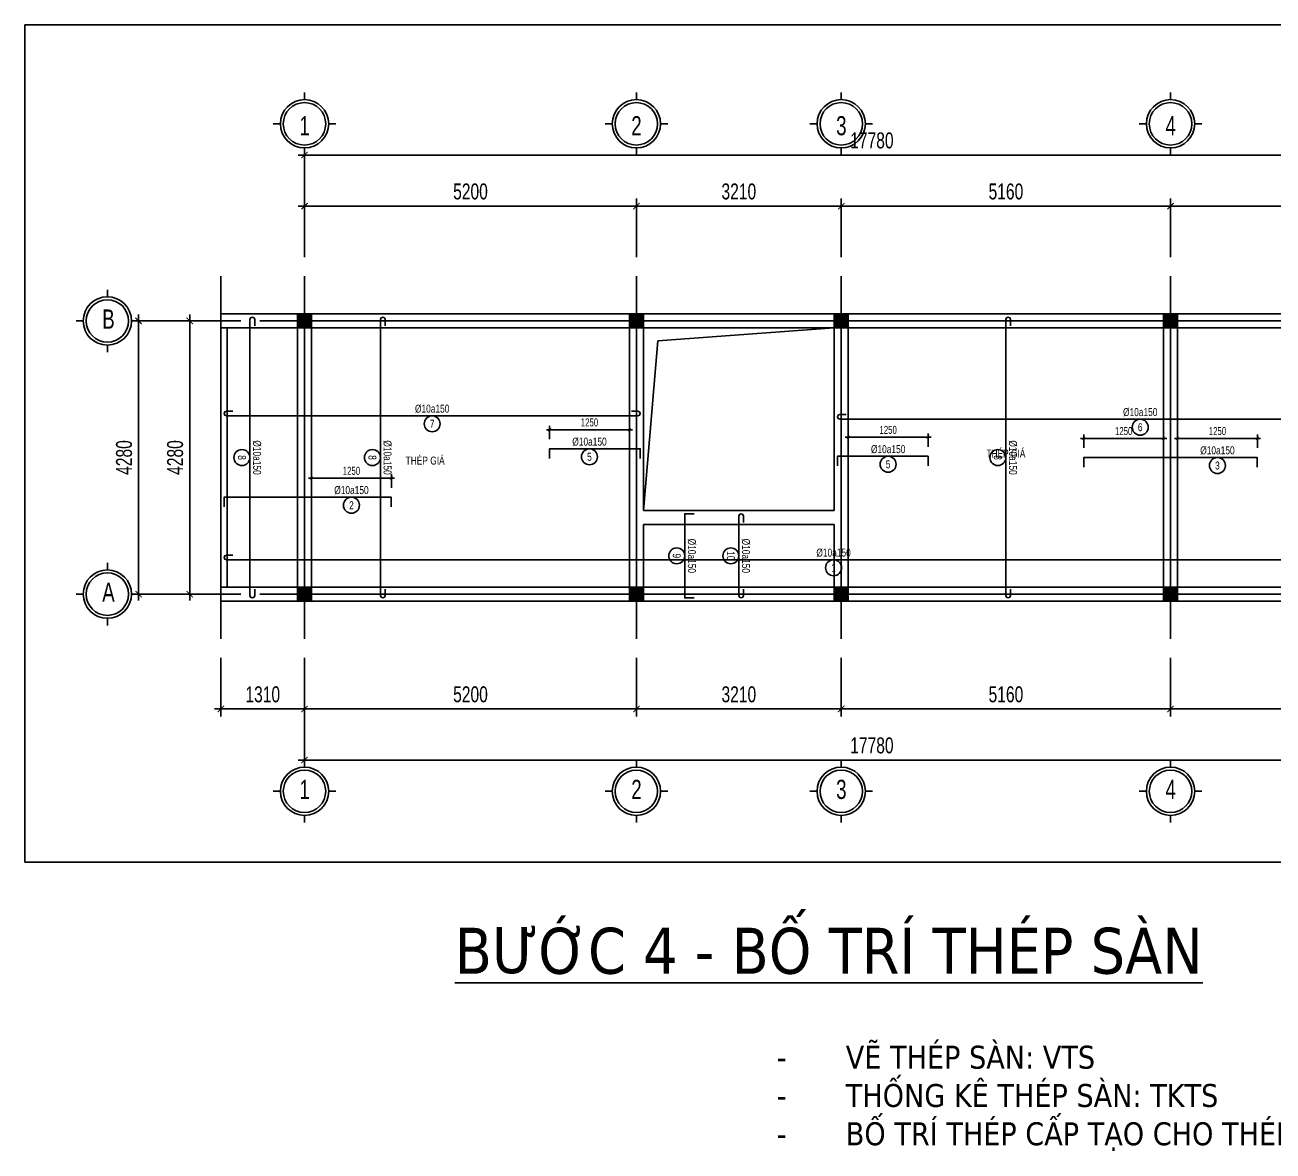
# Model space of a CAD drawing. Header units: inches. Extents: x 442278 to 842836, y -356313 to 59457.
# Drawn here: x 657065 to 676622, y -89493 to -71847 of the extents above; entities that cross this region are included whole.
import ezdxf
from ezdxf.enums import TextEntityAlignment as Align

# ---------------------------------------------------------------- set-up
doc = ezdxf.new("R2010")
doc.units = ezdxf.units.IN
doc.header["$LTSCALE"] = 250
doc.header["$MEASUREMENT"] = 0
doc.linetypes.add('CENTER', pattern=[50.8, 31.75, -6.35, 6.35, -6.35])
for name, color, linetype in [('LA.BT', 7, 'Continuous'), ('LA.DIM', 251, 'Continuous'), ('LA.KHAC', 252, 'Continuous'), ('LA.TC', 3, 'Continuous'), ('LA.TEXT', 60, 'Continuous'), ('LA.TEXT.MC', 120, 'Continuous'), ('LA.TRUC', 251, 'CENTER'), ('XDIT-BT', 7, 'Continuous'), ('XDIT-MANH', 252, 'Continuous')]:
    doc.layers.add(name, color=color, linetype=linetype)
doc.styles.add('AVANTH', font='')
doc.styles.add('S.STEXT', font='arial.ttf', dxfattribs={"width": 0.7})
doc.styles.get('AVANTH').set_extended_font_data('.VnAvantH')
doc.dimstyles.new('S.DIM100', dxfattribs={"dimtxt": 250, "dimasz": 100, "dimexe": 120, "dimexo": 0, "dimgap": 100, "dimtad": 1, "dimdec": 0, "dimzin": 13, "dimdsep": 46, "dimtxsty": 'S.STEXT', "dimblk": 'ARCHTICK', "dimblk1": 'ARCHTICK', "dimcen": 0, "dimdle": 100, "dimclrd": 251, "dimclre": 251, "dimclrt": 60, "dimadec": 0, "dimazin": 0, "dimtfac": 1, "dimtdec": 0, "dimtix": 1, "dimtmove": 2, "dimatfit": 3, "dimfxl": 1, "dimtolj": 1, "dimtzin": 13, "dimarcsym": 0})
doc.dimstyles.new('S.DIM50', dxfattribs={"dimscale": 50, "dimtxt": 2.5, "dimasz": 1, "dimexe": 1.2, "dimexo": 0, "dimgap": 1, "dimtad": 1, "dimdec": 0, "dimzin": 13, "dimdsep": 46, "dimtxsty": 'S.STEXT', "dimblk": 'ARCHTICK', "dimblk1": 'ARCHTICK', "dimcen": 0, "dimdle": 1, "dimclrd": 251, "dimclre": 251, "dimclrt": 60, "dimadec": 0, "dimazin": 0, "dimtfac": 1, "dimtdec": 0, "dimtix": 1, "dimtmove": 2, "dimatfit": 3, "dimfxl": 1, "dimtolj": 1, "dimtzin": 13, "dimarcsym": 0})

# ---------------------------------------------------------------- blocks, each defined once
blk = doc.blocks.new('_ArchTick')
at = {"color": 0, "linetype": 'ByBlock', "const_width": 0.15}
blk.add_lwpolyline([(-0.5, -0.5), (0.5, 0.5)], dxfattribs=at)
blk = doc.blocks.new('*D621')
at = {"layer": 'DEFPOINTS', "color": 0, "transparency": 16777216}
for p in [(659646, -76486), (660446, -76486), (660446, -80766)]:
    blk.add_point(p, dxfattribs=at)
at = {"layer": 'LA.DIM', "color": 251, "lineweight": -2, "transparency": 16777216}
for p, q in [((659646, -80866), (659646, -76386)), ((660446, -76486), (659526, -76486)), ((660446, -80766), (659526, -80766))]:
    blk.add_line(p, q, dxfattribs=at)
at = {"layer": 'LA.DIM', "color": 251, "lineweight": -2, "transparency": 16777216, "xscale": 100, "yscale": 100, "zscale": 100}
for p, rotation in [((659646, -76486), 90), ((659646, -80766), 270)]:
    blk.add_blockref('_ArchTick', p, dxfattribs=dict(at, rotation=rotation))
at = {"layer": 'LA.DIM', "color": 60, "transparency": 16777216, "insert": (659418, -78626), "char_height": 250, "attachment_point": 5, "rotation": 90, "style": 'S.STEXT'}
blk.add_mtext('\\A1;4280', dxfattribs=at)
blk = doc.blocks.new('*D622')
at = {"layer": 'DEFPOINTS', "color": 0, "transparency": 16777216}
for p in [(658846, -76486), (660446, -76486), (660446, -80766)]:
    blk.add_point(p, dxfattribs=at)
at = {"layer": 'LA.DIM', "color": 251, "lineweight": -2, "transparency": 16777216}
for p, q in [((658846, -80866), (658846, -76386)), ((660446, -76486), (658726, -76486)), ((660446, -80766), (658726, -80766))]:
    blk.add_line(p, q, dxfattribs=at)
at = {"layer": 'LA.DIM', "color": 251, "lineweight": -2, "transparency": 16777216, "xscale": 100, "yscale": 100, "zscale": 100}
for p, rotation in [((658846, -76486), 90), ((658846, -80766), 270)]:
    blk.add_blockref('_ArchTick', p, dxfattribs=dict(at, rotation=rotation))
at = {"layer": 'LA.DIM', "color": 60, "transparency": 16777216, "insert": (658618, -78626), "char_height": 250, "attachment_point": 5, "rotation": 90, "style": 'S.STEXT'}
blk.add_mtext('\\A1;4280', dxfattribs=at)
blk = doc.blocks.new('*D605')
at = {"layer": 'DEFPOINTS', "color": 0, "transparency": 16777216}
for p in [(661446, -81766), (666646, -81766), (666646, -82566)]:
    blk.add_point(p, dxfattribs=at)
at = {"layer": 'LA.DIM', "color": 251, "lineweight": -2, "transparency": 16777216}
for p, q in [((661446, -81766), (661446, -82686)), ((666646, -81766), (666646, -82686)), ((661346, -82566), (666746, -82566))]:
    blk.add_line(p, q, dxfattribs=at)
at = {"layer": 'LA.DIM', "color": 251, "lineweight": -2, "transparency": 16777216, "xscale": 100, "yscale": 100, "zscale": 100, "rotation": 180}
blk.add_blockref('_ArchTick', (661446, -82566), dxfattribs=at)
at = {"layer": 'LA.DIM', "color": 251, "lineweight": -2, "transparency": 16777216, "xscale": 100, "yscale": 100, "zscale": 100}
blk.add_blockref('_ArchTick', (666646, -82566), dxfattribs=at)
at = {"layer": 'LA.DIM', "color": 60, "transparency": 16777216, "insert": (664046, -82338), "char_height": 250, "attachment_point": 5, "style": 'S.STEXT'}
blk.add_mtext('\\A1;5200', dxfattribs=at)
blk = doc.blocks.new('*D606')
at = {"layer": 'DEFPOINTS', "color": 0, "transparency": 16777216}
for p in [(661446, -81766), (679226, -81766), (679226, -83366)]:
    blk.add_point(p, dxfattribs=at)
at = {"layer": 'LA.DIM', "color": 251, "lineweight": -2, "transparency": 16777216}
for p, q in [((661446, -81766), (661446, -83486)), ((679226, -81766), (679226, -83486)), ((661346, -83366), (679326, -83366))]:
    blk.add_line(p, q, dxfattribs=at)
at = {"layer": 'LA.DIM', "color": 251, "lineweight": -2, "transparency": 16777216, "xscale": 100, "yscale": 100, "zscale": 100, "rotation": 180}
blk.add_blockref('_ArchTick', (661446, -83366), dxfattribs=at)
at = {"layer": 'LA.DIM', "color": 251, "lineweight": -2, "transparency": 16777216, "xscale": 100, "yscale": 100, "zscale": 100}
blk.add_blockref('_ArchTick', (679226, -83366), dxfattribs=at)
at = {"layer": 'LA.DIM', "color": 60, "transparency": 16777216, "insert": (670336, -83138), "char_height": 250, "attachment_point": 5, "style": 'S.STEXT'}
blk.add_mtext('\\A1;17780', dxfattribs=at)
blk = doc.blocks.new('*D607')
at = {"layer": 'DEFPOINTS', "color": 0, "transparency": 16777216}
for p in [(666646, -74686), (661446, -75486), (666646, -75486)]:
    blk.add_point(p, dxfattribs=at)
at = {"layer": 'LA.DIM', "color": 251, "lineweight": -2, "transparency": 16777216}
for p, q in [((661346, -74686), (666746, -74686)), ((661446, -75486), (661446, -74566)), ((666646, -75486), (666646, -74566))]:
    blk.add_line(p, q, dxfattribs=at)
at = {"layer": 'LA.DIM', "color": 251, "lineweight": -2, "transparency": 16777216, "xscale": 100, "yscale": 100, "zscale": 100, "rotation": 180}
blk.add_blockref('_ArchTick', (661446, -74686), dxfattribs=at)
at = {"layer": 'LA.DIM', "color": 251, "lineweight": -2, "transparency": 16777216, "xscale": 100, "yscale": 100, "zscale": 100}
blk.add_blockref('_ArchTick', (666646, -74686), dxfattribs=at)
at = {"layer": 'LA.DIM', "color": 60, "transparency": 16777216, "insert": (664046, -74458), "char_height": 250, "attachment_point": 5, "style": 'S.STEXT'}
blk.add_mtext('\\A1;5200', dxfattribs=at)
blk = doc.blocks.new('*D608')
at = {"layer": 'DEFPOINTS', "color": 0, "transparency": 16777216}
for p in [(679226, -73886), (661446, -75486), (679226, -75486)]:
    blk.add_point(p, dxfattribs=at)
at = {"layer": 'LA.DIM', "color": 251, "lineweight": -2, "transparency": 16777216}
for p, q in [((661346, -73886), (679326, -73886)), ((661446, -75486), (661446, -73766)), ((679226, -75486), (679226, -73766))]:
    blk.add_line(p, q, dxfattribs=at)
at = {"layer": 'LA.DIM', "color": 251, "lineweight": -2, "transparency": 16777216, "xscale": 100, "yscale": 100, "zscale": 100, "rotation": 180}
blk.add_blockref('_ArchTick', (661446, -73886), dxfattribs=at)
at = {"layer": 'LA.DIM', "color": 251, "lineweight": -2, "transparency": 16777216, "xscale": 100, "yscale": 100, "zscale": 100}
blk.add_blockref('_ArchTick', (679226, -73886), dxfattribs=at)
at = {"layer": 'LA.DIM', "color": 60, "transparency": 16777216, "insert": (670336, -73658), "char_height": 250, "attachment_point": 5, "style": 'S.STEXT'}
blk.add_mtext('\\A1;17780', dxfattribs=at)
blk = doc.blocks.new('*D609')
at = {"layer": 'DEFPOINTS', "color": 0, "transparency": 16777216}
for p in [(666646, -81766), (669856, -81766), (669856, -82566)]:
    blk.add_point(p, dxfattribs=at)
at = {"layer": 'LA.DIM', "color": 251, "lineweight": -2, "transparency": 16777216}
for p, q in [((666646, -81766), (666646, -82686)), ((669856, -81766), (669856, -82686)), ((666546, -82566), (669956, -82566))]:
    blk.add_line(p, q, dxfattribs=at)
at = {"layer": 'LA.DIM', "color": 251, "lineweight": -2, "transparency": 16777216, "xscale": 100, "yscale": 100, "zscale": 100, "rotation": 180}
blk.add_blockref('_ArchTick', (666646, -82566), dxfattribs=at)
at = {"layer": 'LA.DIM', "color": 251, "lineweight": -2, "transparency": 16777216, "xscale": 100, "yscale": 100, "zscale": 100}
blk.add_blockref('_ArchTick', (669856, -82566), dxfattribs=at)
at = {"layer": 'LA.DIM', "color": 60, "transparency": 16777216, "insert": (668251, -82338), "char_height": 250, "attachment_point": 5, "style": 'S.STEXT'}
blk.add_mtext('\\A1;3210', dxfattribs=at)
blk = doc.blocks.new('*D610')
at = {"layer": 'DEFPOINTS', "color": 0, "transparency": 16777216}
for p in [(661446, -81766), (679226, -81766), (679226, -83366)]:
    blk.add_point(p, dxfattribs=at)
at = {"layer": 'LA.DIM', "color": 251, "lineweight": -2, "transparency": 16777216}
for p, q in [((661446, -81766), (661446, -83486)), ((679226, -81766), (679226, -83486)), ((661346, -83366), (679326, -83366))]:
    blk.add_line(p, q, dxfattribs=at)
at = {"layer": 'LA.DIM', "color": 251, "lineweight": -2, "transparency": 16777216, "xscale": 100, "yscale": 100, "zscale": 100, "rotation": 180}
blk.add_blockref('_ArchTick', (661446, -83366), dxfattribs=at)
at = {"layer": 'LA.DIM', "color": 251, "lineweight": -2, "transparency": 16777216, "xscale": 100, "yscale": 100, "zscale": 100}
blk.add_blockref('_ArchTick', (679226, -83366), dxfattribs=at)
at = {"layer": 'LA.DIM', "color": 60, "transparency": 16777216, "insert": (670336, -83138), "char_height": 250, "attachment_point": 5, "style": 'S.STEXT'}
blk.add_mtext('\\A1;17780', dxfattribs=at)
blk = doc.blocks.new('*D611')
at = {"layer": 'DEFPOINTS', "color": 0, "transparency": 16777216}
for p in [(669856, -74686), (666646, -75486), (669856, -75486)]:
    blk.add_point(p, dxfattribs=at)
at = {"layer": 'LA.DIM', "color": 251, "lineweight": -2, "transparency": 16777216}
for p, q in [((666546, -74686), (669956, -74686)), ((666646, -75486), (666646, -74566)), ((669856, -75486), (669856, -74566))]:
    blk.add_line(p, q, dxfattribs=at)
at = {"layer": 'LA.DIM', "color": 251, "lineweight": -2, "transparency": 16777216, "xscale": 100, "yscale": 100, "zscale": 100, "rotation": 180}
blk.add_blockref('_ArchTick', (666646, -74686), dxfattribs=at)
at = {"layer": 'LA.DIM', "color": 251, "lineweight": -2, "transparency": 16777216, "xscale": 100, "yscale": 100, "zscale": 100}
blk.add_blockref('_ArchTick', (669856, -74686), dxfattribs=at)
at = {"layer": 'LA.DIM', "color": 60, "transparency": 16777216, "insert": (668251, -74458), "char_height": 250, "attachment_point": 5, "style": 'S.STEXT'}
blk.add_mtext('\\A1;3210', dxfattribs=at)
blk = doc.blocks.new('*D612')
at = {"layer": 'DEFPOINTS', "color": 0, "transparency": 16777216}
for p in [(679226, -73886), (661446, -75486), (679226, -75486)]:
    blk.add_point(p, dxfattribs=at)
at = {"layer": 'LA.DIM', "color": 251, "lineweight": -2, "transparency": 16777216}
for p, q in [((661346, -73886), (679326, -73886)), ((661446, -75486), (661446, -73766)), ((679226, -75486), (679226, -73766))]:
    blk.add_line(p, q, dxfattribs=at)
at = {"layer": 'LA.DIM', "color": 251, "lineweight": -2, "transparency": 16777216, "xscale": 100, "yscale": 100, "zscale": 100, "rotation": 180}
blk.add_blockref('_ArchTick', (661446, -73886), dxfattribs=at)
at = {"layer": 'LA.DIM', "color": 251, "lineweight": -2, "transparency": 16777216, "xscale": 100, "yscale": 100, "zscale": 100}
blk.add_blockref('_ArchTick', (679226, -73886), dxfattribs=at)
at = {"layer": 'LA.DIM', "color": 60, "transparency": 16777216, "insert": (670336, -73658), "char_height": 250, "attachment_point": 5, "style": 'S.STEXT'}
blk.add_mtext('\\A1;17780', dxfattribs=at)
blk = doc.blocks.new('*D613')
at = {"layer": 'DEFPOINTS', "color": 0, "transparency": 16777216}
for p in [(669856, -81766), (675016, -81766), (675016, -82566)]:
    blk.add_point(p, dxfattribs=at)
at = {"layer": 'LA.DIM', "color": 251, "lineweight": -2, "transparency": 16777216}
for p, q in [((669856, -81766), (669856, -82686)), ((675016, -81766), (675016, -82686)), ((669756, -82566), (675116, -82566))]:
    blk.add_line(p, q, dxfattribs=at)
at = {"layer": 'LA.DIM', "color": 251, "lineweight": -2, "transparency": 16777216, "xscale": 100, "yscale": 100, "zscale": 100, "rotation": 180}
blk.add_blockref('_ArchTick', (669856, -82566), dxfattribs=at)
at = {"layer": 'LA.DIM', "color": 251, "lineweight": -2, "transparency": 16777216, "xscale": 100, "yscale": 100, "zscale": 100}
blk.add_blockref('_ArchTick', (675016, -82566), dxfattribs=at)
at = {"layer": 'LA.DIM', "color": 60, "transparency": 16777216, "insert": (672436, -82338), "char_height": 250, "attachment_point": 5, "style": 'S.STEXT'}
blk.add_mtext('\\A1;5160', dxfattribs=at)
blk = doc.blocks.new('*D614')
at = {"layer": 'DEFPOINTS', "color": 0, "transparency": 16777216}
for p in [(661446, -81766), (679226, -81766), (679226, -83366)]:
    blk.add_point(p, dxfattribs=at)
at = {"layer": 'LA.DIM', "color": 251, "lineweight": -2, "transparency": 16777216}
for p, q in [((661446, -81766), (661446, -83486)), ((679226, -81766), (679226, -83486)), ((661346, -83366), (679326, -83366))]:
    blk.add_line(p, q, dxfattribs=at)
at = {"layer": 'LA.DIM', "color": 251, "lineweight": -2, "transparency": 16777216, "xscale": 100, "yscale": 100, "zscale": 100, "rotation": 180}
blk.add_blockref('_ArchTick', (661446, -83366), dxfattribs=at)
at = {"layer": 'LA.DIM', "color": 251, "lineweight": -2, "transparency": 16777216, "xscale": 100, "yscale": 100, "zscale": 100}
blk.add_blockref('_ArchTick', (679226, -83366), dxfattribs=at)
at = {"layer": 'LA.DIM', "color": 60, "transparency": 16777216, "insert": (670336, -83138), "char_height": 250, "attachment_point": 5, "style": 'S.STEXT'}
blk.add_mtext('\\A1;17780', dxfattribs=at)
blk = doc.blocks.new('*D615')
at = {"layer": 'DEFPOINTS', "color": 0, "transparency": 16777216}
for p in [(675016, -74686), (669856, -75486), (675016, -75486)]:
    blk.add_point(p, dxfattribs=at)
at = {"layer": 'LA.DIM', "color": 251, "lineweight": -2, "transparency": 16777216}
for p, q in [((669756, -74686), (675116, -74686)), ((669856, -75486), (669856, -74566)), ((675016, -75486), (675016, -74566))]:
    blk.add_line(p, q, dxfattribs=at)
at = {"layer": 'LA.DIM', "color": 251, "lineweight": -2, "transparency": 16777216, "xscale": 100, "yscale": 100, "zscale": 100, "rotation": 180}
blk.add_blockref('_ArchTick', (669856, -74686), dxfattribs=at)
at = {"layer": 'LA.DIM', "color": 251, "lineweight": -2, "transparency": 16777216, "xscale": 100, "yscale": 100, "zscale": 100}
blk.add_blockref('_ArchTick', (675016, -74686), dxfattribs=at)
at = {"layer": 'LA.DIM', "color": 60, "transparency": 16777216, "insert": (672436, -74458), "char_height": 250, "attachment_point": 5, "style": 'S.STEXT'}
blk.add_mtext('\\A1;5160', dxfattribs=at)
blk = doc.blocks.new('*D616')
at = {"layer": 'DEFPOINTS', "color": 0, "transparency": 16777216}
for p in [(679226, -73886), (661446, -75486), (679226, -75486)]:
    blk.add_point(p, dxfattribs=at)
at = {"layer": 'LA.DIM', "color": 251, "lineweight": -2, "transparency": 16777216}
for p, q in [((661346, -73886), (679326, -73886)), ((661446, -75486), (661446, -73766)), ((679226, -75486), (679226, -73766))]:
    blk.add_line(p, q, dxfattribs=at)
at = {"layer": 'LA.DIM', "color": 251, "lineweight": -2, "transparency": 16777216, "xscale": 100, "yscale": 100, "zscale": 100, "rotation": 180}
blk.add_blockref('_ArchTick', (661446, -73886), dxfattribs=at)
at = {"layer": 'LA.DIM', "color": 251, "lineweight": -2, "transparency": 16777216, "xscale": 100, "yscale": 100, "zscale": 100}
blk.add_blockref('_ArchTick', (679226, -73886), dxfattribs=at)
at = {"layer": 'LA.DIM', "color": 60, "transparency": 16777216, "insert": (670336, -73658), "char_height": 250, "attachment_point": 5, "style": 'S.STEXT'}
blk.add_mtext('\\A1;17780', dxfattribs=at)
blk = doc.blocks.new('*D617')
at = {"layer": 'DEFPOINTS', "color": 0, "transparency": 16777216}
for p in [(675016, -81766), (679226, -81766), (679226, -82566)]:
    blk.add_point(p, dxfattribs=at)
at = {"layer": 'LA.DIM', "color": 251, "lineweight": -2, "transparency": 16777216}
for p, q in [((675016, -81766), (675016, -82686)), ((679226, -81766), (679226, -82686)), ((674916, -82566), (679326, -82566))]:
    blk.add_line(p, q, dxfattribs=at)
at = {"layer": 'LA.DIM', "color": 251, "lineweight": -2, "transparency": 16777216, "xscale": 100, "yscale": 100, "zscale": 100, "rotation": 180}
blk.add_blockref('_ArchTick', (675016, -82566), dxfattribs=at)
at = {"layer": 'LA.DIM', "color": 251, "lineweight": -2, "transparency": 16777216, "xscale": 100, "yscale": 100, "zscale": 100}
blk.add_blockref('_ArchTick', (679226, -82566), dxfattribs=at)
at = {"layer": 'LA.DIM', "color": 60, "transparency": 16777216, "insert": (677121, -82338), "char_height": 250, "attachment_point": 5, "style": 'S.STEXT'}
blk.add_mtext('\\A1;4210', dxfattribs=at)
blk = doc.blocks.new('*D618')
at = {"layer": 'DEFPOINTS', "color": 0, "transparency": 16777216}
for p in [(661446, -81766), (679226, -81766), (679226, -83366)]:
    blk.add_point(p, dxfattribs=at)
at = {"layer": 'LA.DIM', "color": 251, "lineweight": -2, "transparency": 16777216}
for p, q in [((661446, -81766), (661446, -83486)), ((679226, -81766), (679226, -83486)), ((661346, -83366), (679326, -83366))]:
    blk.add_line(p, q, dxfattribs=at)
at = {"layer": 'LA.DIM', "color": 251, "lineweight": -2, "transparency": 16777216, "xscale": 100, "yscale": 100, "zscale": 100, "rotation": 180}
blk.add_blockref('_ArchTick', (661446, -83366), dxfattribs=at)
at = {"layer": 'LA.DIM', "color": 251, "lineweight": -2, "transparency": 16777216, "xscale": 100, "yscale": 100, "zscale": 100}
blk.add_blockref('_ArchTick', (679226, -83366), dxfattribs=at)
at = {"layer": 'LA.DIM', "color": 60, "transparency": 16777216, "insert": (670336, -83138), "char_height": 250, "attachment_point": 5, "style": 'S.STEXT'}
blk.add_mtext('\\A1;17780', dxfattribs=at)
blk = doc.blocks.new('*D619')
at = {"layer": 'DEFPOINTS', "color": 0, "transparency": 16777216}
for p in [(679226, -74686), (675016, -75486), (679226, -75486)]:
    blk.add_point(p, dxfattribs=at)
at = {"layer": 'LA.DIM', "color": 251, "lineweight": -2, "transparency": 16777216}
for p, q in [((674916, -74686), (679326, -74686)), ((675016, -75486), (675016, -74566)), ((679226, -75486), (679226, -74566))]:
    blk.add_line(p, q, dxfattribs=at)
at = {"layer": 'LA.DIM', "color": 251, "lineweight": -2, "transparency": 16777216, "xscale": 100, "yscale": 100, "zscale": 100, "rotation": 180}
blk.add_blockref('_ArchTick', (675016, -74686), dxfattribs=at)
at = {"layer": 'LA.DIM', "color": 251, "lineweight": -2, "transparency": 16777216, "xscale": 100, "yscale": 100, "zscale": 100}
blk.add_blockref('_ArchTick', (679226, -74686), dxfattribs=at)
at = {"layer": 'LA.DIM', "color": 60, "transparency": 16777216, "insert": (677121, -74458), "char_height": 250, "attachment_point": 5, "style": 'S.STEXT'}
blk.add_mtext('\\A1;4210', dxfattribs=at)
blk = doc.blocks.new('*D620')
at = {"layer": 'DEFPOINTS', "color": 0, "transparency": 16777216}
for p in [(679226, -73886), (661446, -75486), (679226, -75486)]:
    blk.add_point(p, dxfattribs=at)
at = {"layer": 'LA.DIM', "color": 251, "lineweight": -2, "transparency": 16777216}
for p, q in [((661346, -73886), (679326, -73886)), ((661446, -75486), (661446, -73766)), ((679226, -75486), (679226, -73766))]:
    blk.add_line(p, q, dxfattribs=at)
at = {"layer": 'LA.DIM', "color": 251, "lineweight": -2, "transparency": 16777216, "xscale": 100, "yscale": 100, "zscale": 100, "rotation": 180}
blk.add_blockref('_ArchTick', (661446, -73886), dxfattribs=at)
at = {"layer": 'LA.DIM', "color": 251, "lineweight": -2, "transparency": 16777216, "xscale": 100, "yscale": 100, "zscale": 100}
blk.add_blockref('_ArchTick', (679226, -73886), dxfattribs=at)
at = {"layer": 'LA.DIM', "color": 60, "transparency": 16777216, "insert": (670336, -73658), "char_height": 250, "attachment_point": 5, "style": 'S.STEXT'}
blk.add_mtext('\\A1;17780', dxfattribs=at)
blk = doc.blocks.new('*D625')
at = {"layer": 'DEFPOINTS', "color": 0, "transparency": 16777216}
for p in [(660136, -81766), (661446, -81766), (660136, -82566)]:
    blk.add_point(p, dxfattribs=at)
at = {"layer": 'LA.DIM', "color": 251, "lineweight": -2, "transparency": 16777216}
for p, q in [((660136, -81766), (660136, -82686)), ((661446, -81766), (661446, -82686)), ((661546, -82566), (660036, -82566))]:
    blk.add_line(p, q, dxfattribs=at)
at = {"layer": 'LA.DIM', "color": 251, "lineweight": -2, "transparency": 16777216, "xscale": 100, "yscale": 100, "zscale": 100, "rotation": 180}
blk.add_blockref('_ArchTick', (660136, -82566), dxfattribs=at)
at = {"layer": 'LA.DIM', "color": 251, "lineweight": -2, "transparency": 16777216, "xscale": 100, "yscale": 100, "zscale": 100}
blk.add_blockref('_ArchTick', (661446, -82566), dxfattribs=at)
at = {"layer": 'LA.DIM', "color": 60, "transparency": 16777216, "insert": (660791, -82338), "char_height": 250, "attachment_point": 5, "style": 'S.STEXT'}
blk.add_mtext('\\A1;1310', dxfattribs=at)
blk = doc.blocks.new('*D626')
at = {"layer": 'DEFPOINTS', "color": 0, "transparency": 16777216}
for p in [(662806, -78949), (661556, -79099), (662806, -79099)]:
    blk.add_point(p, dxfattribs=at)
at = {"layer": 'LA.DIM', "color": 251, "lineweight": -2, "transparency": 16777216}
for p, q in [((661506, -78949), (662856, -78949)), ((661556, -79099), (661556, -78889)), ((662806, -79099), (662806, -78889))]:
    blk.add_line(p, q, dxfattribs=at)
at = {"layer": 'LA.DIM', "color": 251, "lineweight": -2, "transparency": 16777216, "xscale": 50, "yscale": 50, "zscale": 50, "rotation": 180}
blk.add_blockref('_ArchTick', (661556, -78949), dxfattribs=at)
at = {"layer": 'LA.DIM', "color": 251, "lineweight": -2, "transparency": 16777216, "xscale": 50, "yscale": 50, "zscale": 50}
blk.add_blockref('_ArchTick', (662806, -78949), dxfattribs=at)
at = {"layer": 'LA.DIM', "color": 60, "transparency": 16777216, "insert": (662181, -78835), "char_height": 125, "attachment_point": 5, "style": 'S.STEXT'}
blk.add_mtext('\\A1;1250', dxfattribs=at)
blk = doc.blocks.new('*D627')
at = {"layer": 'DEFPOINTS', "color": 0, "transparency": 16777216}
for p in [(665286, -78190), (665286, -78340), (666536, -78340)]:
    blk.add_point(p, dxfattribs=at)
at = {"layer": 'LA.DIM', "color": 251, "lineweight": -2, "transparency": 16777216}
for p, q in [((666586, -78190), (665236, -78190)), ((665286, -78340), (665286, -78130)), ((666536, -78340), (666536, -78130))]:
    blk.add_line(p, q, dxfattribs=at)
at = {"layer": 'LA.DIM', "color": 251, "lineweight": -2, "transparency": 16777216, "xscale": 50, "yscale": 50, "zscale": 50, "rotation": 180}
blk.add_blockref('_ArchTick', (665286, -78190), dxfattribs=at)
at = {"layer": 'LA.DIM', "color": 251, "lineweight": -2, "transparency": 16777216, "xscale": 50, "yscale": 50, "zscale": 50}
blk.add_blockref('_ArchTick', (666536, -78190), dxfattribs=at)
at = {"layer": 'LA.DIM', "color": 60, "transparency": 16777216, "insert": (665911, -78076), "char_height": 125, "attachment_point": 5, "style": 'S.STEXT'}
blk.add_mtext('\\A1;1250', dxfattribs=at)
blk = doc.blocks.new('*D628')
at = {"layer": 'DEFPOINTS', "color": 0, "transparency": 16777216}
for p in [(671216, -78307), (669966, -78457), (671216, -78457)]:
    blk.add_point(p, dxfattribs=at)
at = {"layer": 'LA.DIM', "color": 251, "lineweight": -2, "transparency": 16777216}
for p, q in [((669916, -78307), (671266, -78307)), ((669966, -78457), (669966, -78247)), ((671216, -78457), (671216, -78247))]:
    blk.add_line(p, q, dxfattribs=at)
at = {"layer": 'LA.DIM', "color": 251, "lineweight": -2, "transparency": 16777216, "xscale": 50, "yscale": 50, "zscale": 50, "rotation": 180}
blk.add_blockref('_ArchTick', (669966, -78307), dxfattribs=at)
at = {"layer": 'LA.DIM', "color": 251, "lineweight": -2, "transparency": 16777216, "xscale": 50, "yscale": 50, "zscale": 50}
blk.add_blockref('_ArchTick', (671216, -78307), dxfattribs=at)
at = {"layer": 'LA.DIM', "color": 60, "transparency": 16777216, "insert": (670591, -78193), "char_height": 125, "attachment_point": 5, "style": 'S.STEXT'}
blk.add_mtext('\\A1;1250', dxfattribs=at)
blk = doc.blocks.new('*D629')
at = {"layer": 'DEFPOINTS', "color": 0, "transparency": 16777216}
for p in [(676376, -78326), (675126, -78476), (676376, -78476)]:
    blk.add_point(p, dxfattribs=at)
at = {"layer": 'LA.DIM', "color": 251, "lineweight": -2, "transparency": 16777216}
for p, q in [((675076, -78326), (676426, -78326)), ((675126, -78476), (675126, -78266)), ((676376, -78476), (676376, -78266))]:
    blk.add_line(p, q, dxfattribs=at)
at = {"layer": 'LA.DIM', "color": 251, "lineweight": -2, "transparency": 16777216, "xscale": 50, "yscale": 50, "zscale": 50, "rotation": 180}
blk.add_blockref('_ArchTick', (675126, -78326), dxfattribs=at)
at = {"layer": 'LA.DIM', "color": 251, "lineweight": -2, "transparency": 16777216, "xscale": 50, "yscale": 50, "zscale": 50}
blk.add_blockref('_ArchTick', (676376, -78326), dxfattribs=at)
at = {"layer": 'LA.DIM', "color": 60, "transparency": 16777216, "insert": (675751, -78212), "char_height": 125, "attachment_point": 5, "style": 'S.STEXT'}
blk.add_mtext('\\A1;1250', dxfattribs=at)
blk = doc.blocks.new('*D630')
at = {"layer": 'DEFPOINTS', "color": 0, "transparency": 16777216}
for p in [(673656, -78326), (673656, -78476), (674906, -78476)]:
    blk.add_point(p, dxfattribs=at)
at = {"layer": 'LA.DIM', "color": 251, "lineweight": -2, "transparency": 16777216}
for p, q in [((674956, -78326), (673606, -78326)), ((673656, -78476), (673656, -78266)), ((674906, -78476), (674906, -78266))]:
    blk.add_line(p, q, dxfattribs=at)
at = {"layer": 'LA.DIM', "color": 251, "lineweight": -2, "transparency": 16777216, "xscale": 50, "yscale": 50, "zscale": 50, "rotation": 180}
blk.add_blockref('_ArchTick', (673656, -78326), dxfattribs=at)
at = {"layer": 'LA.DIM', "color": 251, "lineweight": -2, "transparency": 16777216, "xscale": 50, "yscale": 50, "zscale": 50}
blk.add_blockref('_ArchTick', (674906, -78326), dxfattribs=at)
at = {"layer": 'LA.DIM', "color": 60, "transparency": 16777216, "insert": (674281, -78212), "char_height": 125, "attachment_point": 5, "style": 'S.STEXT'}
blk.add_mtext('\\A1;1250', dxfattribs=at)

msp = doc.modelspace()

# ---------------------------------------------------------------- hatches: boundary and pattern name
at = {"layer": 'LA.KHAC'}
for points in [[(661335.95, -76596.04), (661335.95, -76376.04), (661555.95, -76376.04), (661555.95, -76596.04)], [(666535.95, -76596.04), (666535.95, -76376.04), (666755.95, -76376.04), (666755.95, -76596.04)], [(669745.95, -76596.04), (669745.95, -76376.04), (669965.95, -76376.04), (669965.95, -76596.04)], [(674905.95, -76596.04), (674905.95, -76376.04), (675125.95, -76376.04), (675125.95, -76596.04)], [(661335.95, -80876.04), (661335.95, -80656.04), (661555.95, -80656.04), (661555.95, -80876.04)], [(666535.95, -80876.04), (666535.95, -80656.04), (666755.95, -80656.04), (666755.95, -80876.04)], [(669745.95, -80876.04), (669745.95, -80656.04), (669965.95, -80656.04), (669965.95, -80876.04)], [(674905.95, -80876.04), (674905.95, -80656.04), (675125.95, -80656.04), (675125.95, -80876.04)]]:
    msp.add_hatch(color=256, dxfattribs=at).paths.add_polyline_path(points, flags=16)

# ---------------------------------------------------------------- linework, layer by layer
at = {"layer": 'LA.BT'}
for points in [[(661335.95, -76596.04), (661335.95, -76376.04), (661555.95, -76376.04), (661555.95, -76596.04)], [(666535.95, -76596.04), (666535.95, -76376.04), (666755.95, -76376.04), (666755.95, -76596.04)], [(669745.95, -76596.04), (669745.95, -76376.04), (669965.95, -76376.04), (669965.95, -76596.04)], [(674905.95, -76596.04), (674905.95, -76376.04), (675125.95, -76376.04), (675125.95, -76596.04)], [(661335.95, -80876.04), (661335.95, -80656.04), (661555.95, -80656.04), (661555.95, -80876.04)], [(666535.95, -80876.04), (666535.95, -80656.04), (666755.95, -80656.04), (666755.95, -80876.04)], [(669745.95, -80876.04), (669745.95, -80656.04), (669965.95, -80656.04), (669965.95, -80876.04)], [(674905.95, -80876.04), (674905.95, -80656.04), (675125.95, -80656.04), (675125.95, -80876.04)]]:
    msp.add_lwpolyline(points, close=True, dxfattribs=at)
at = {"layer": 'LA.TC'}
for points in [[(660664.6, -76564.11), (660664.6, -76464.11), (660653.85, -76437.32), (660627.39, -76426.04), (660600.88, -76437.03), (660589.89, -76463.54), (660589.89, -80788.54), (660600.88, -80815.06), (660627.39, -80826.04), (660653.85, -80814.77), (660664.6, -80787.98), (660664.6, -80687.98)], [(662708.86, -76564.11), (662708.86, -76464.11), (662698.1, -76437.32), (662671.65, -76426.04), (662645.13, -76437.03), (662634.15, -76463.54), (662634.15, -80788.54), (662645.13, -80815.06), (662671.65, -80826.04), (662698.1, -80814.77), (662708.86, -80787.98), (662708.86, -80687.98)], [(672509.56, -76564.11), (672509.56, -76464.11), (672498.8, -76437.32), (672472.35, -76426.04), (672445.83, -76437.03), (672434.85, -76463.54), (672434.85, -80788.54), (672445.83, -80815.06), (672472.35, -80826.04), (672498.8, -80814.77), (672509.56, -80787.98), (672509.56, -80687.98)], [(660323.68, -77897.48), (660223.68, -77897.48), (660196.89, -77908.24), (660185.61, -77934.7), (660196.59, -77961.21), (660223.11, -77972.2), (666668.11, -77972.2), (666694.63, -77961.21), (666705.61, -77934.7), (666694.34, -77908.24), (666667.55, -77897.48), (666567.55, -77897.48)], [(669933.68, -77951.33), (669833.68, -77951.33), (669806.89, -77962.09), (669795.61, -77988.54), (669806.59, -78015.06), (669833.11, -78026.04), (679248.11, -78026.04), (679274.63, -78015.06), (679285.61, -77988.54), (679274.34, -77962.09), (679247.55, -77951.33), (679147.55, -77951.33)], [(666705.61, -78639.51), (666705.61, -78489.51), (665285.61, -78489.51), (665285.61, -78639.51)], [(669795.61, -78756.96), (669795.61, -78606.96), (671215.61, -78606.96), (671215.61, -78756.96)], [(673655.61, -78776.04), (673655.61, -78626.04), (676375.61, -78626.04), (676375.61, -78776.04)], [(660185.61, -79398.7), (660185.61, -79248.7), (662805.61, -79248.7), (662805.61, -79398.7)], [(667552.82, -79506.04), (667402.82, -79506.04), (667402.82, -80826.04), (667552.82, -80826.04)], [(668325.32, -79644.11), (668325.32, -79544.11), (668314.57, -79517.32), (668288.11, -79506.04), (668261.59, -79517.03), (668250.61, -79543.54), (668250.61, -80788.54), (668261.59, -80815.06), (668288.11, -80826.04), (668314.57, -80814.77), (668325.32, -80787.98), (668325.32, -80687.98)], [(660323.68, -80153.57), (660223.68, -80153.57), (660196.89, -80164.33), (660185.61, -80190.79), (660196.59, -80217.3), (660223.11, -80228.29), (679248.11, -80228.29), (679274.63, -80217.3), (679285.61, -80190.79), (679274.34, -80164.33), (679247.55, -80153.57), (679147.55, -80153.57)]]:
    msp.add_lwpolyline(points, dxfattribs=at)
at = {"layer": 'LA.TEXT.MC', "color": 252}
for centre in [(663445.61, -78097.2), (674540.61, -78151.04), (660464.89, -78626.04), (662509.15, -78626.04), (665910.61, -78614.51), (670590.61, -78731.96), (672309.85, -78626.04), (675750.61, -78751.04), (662180.61, -79373.7), (667277.82, -80166.04), (668125.61, -80166.04), (669735.61, -80353.29)]:
    msp.add_circle(centre, 125, dxfattribs=at)
at = {"layer": 'LA.TRUC', "ltscale": 30}
for p, q in [((660135.61, -81466.04), (660135.61, -75786.04)), ((661445.61, -81466.04), (661445.61, -75786.04)), ((666645.61, -81466.04), (666645.61, -75786.04)), ((669855.61, -81466.04), (669855.61, -75786.04)), ((675015.61, -81466.04), (675015.61, -75786.04)), ((660745.61, -76486.04), (679925.61, -76486.04)), ((660745.61, -80766.04), (679925.61, -80766.04))]:
    msp.add_line(p, q, dxfattribs=at)
at = {"layer": 'XDIT-BT'}
for p, q in [((679335.61, -76376.04), (660135.61, -76376.04)), ((660135.61, -76376.04), (660135.61, -76596.04)), ((661335.61, -76596.04), (660135.61, -76596.04)), ((660135.61, -76596.04), (660135.61, -80656.04)), ((660235.61, -76596.04), (660235.61, -80656.04)), ((661335.61, -76596.04), (661335.61, -80656.04)), ((666535.61, -76596.04), (661555.61, -76596.04)), ((661555.61, -76596.04), (661555.61, -80656.04)), ((666535.61, -80656.04), (666535.61, -76596.04)), ((674905.61, -76596.04), (669965.61, -76596.04)), ((669965.61, -76596.04), (669965.61, -80656.04)), ((674905.61, -80656.04), (674905.61, -76596.04)), ((679115.61, -76596.04), (675125.61, -76596.04)), ((675125.61, -76596.04), (675125.61, -80656.04)), ((666755.61, -79456.04), (669745.61, -79456.04)), ((666755.61, -79676.04), (669745.61, -79676.04)), ((666755.61, -79676.04), (666755.61, -80656.04)), ((669745.61, -80656.04), (669745.61, -79676.04)), ((661335.61, -80656.04), (660135.61, -80656.04)), ((660135.61, -80876.04), (660135.61, -80656.04)), ((661555.61, -80656.04), (666535.61, -80656.04)), ((666755.61, -80656.04), (669745.61, -80656.04)), ((669965.61, -80656.04), (674905.61, -80656.04)), ((675125.61, -80656.04), (679115.61, -80656.04)), ((661335.61, -80876.04), (660135.61, -80876.04)), ((661335.61, -80876.04), (679335.61, -80876.04))]:
    msp.add_line(p, q, dxfattribs=at)
msp.add_lwpolyline([(669745.61, -79456.04), (669745.61, -76596.04), (666755.61, -76596.04), (666755.61, -79456.04)], dxfattribs=at)
at = {"layer": 'XDIT-BT', "linetype": 'Continuous'}
for centre in [(661445.61, -73396.27), (666645.61, -73396.27), (669855.61, -73396.27), (675015.61, -73396.27), (658355.83, -76486.04), (658355.83, -80766.04), (661445.61, -83856.27), (666645.61, -83856.27), (669855.61, -83856.27), (675015.61, -83856.27)]:
    msp.add_circle(centre, 332.64, dxfattribs=at)
at = {"layer": 'XDIT-MANH', "linetype": 'Continuous'}
for p, q in [((661445.61, -72906.04), (661445.61, -73017.99)), ((666645.61, -72906.04), (666645.61, -73017.99)), ((669855.61, -72906.04), (669855.61, -73017.99)), ((675015.61, -72906.04), (675015.61, -73017.99)), ((661067.33, -73396.27), (660955.39, -73396.27)), ((661823.89, -73396.27), (661935.83, -73396.27)), ((666267.33, -73396.27), (666155.39, -73396.27)), ((667023.89, -73396.27), (667135.83, -73396.27)), ((669477.33, -73396.27), (669365.39, -73396.27)), ((670233.89, -73396.27), (670345.83, -73396.27)), ((674637.33, -73396.27), (674525.39, -73396.27)), ((675393.89, -73396.27), (675505.83, -73396.27)), ((661445.61, -73886.49), (661445.61, -73774.54)), ((666645.61, -73886.49), (666645.61, -73774.54)), ((669855.61, -73886.49), (669855.61, -73774.54)), ((675015.61, -73886.49), (675015.61, -73774.54)), ((658355.83, -75995.82), (658355.83, -76107.77)), ((657977.56, -76486.04), (657865.61, -76486.04)), ((658734.11, -76486.04), (658846.06, -76486.04)), ((658355.83, -76976.27), (658355.83, -76864.32)), ((658355.83, -80275.82), (658355.83, -80387.77)), ((657977.56, -80766.04), (657865.61, -80766.04)), ((658734.11, -80766.04), (658846.06, -80766.04)), ((658355.83, -81256.27), (658355.83, -81144.32)), ((661445.61, -83366.04), (661445.61, -83477.99)), ((666645.61, -83366.04), (666645.61, -83477.99)), ((669855.61, -83366.04), (669855.61, -83477.99)), ((675015.61, -83366.04), (675015.61, -83477.99)), ((661067.33, -83856.27), (660955.39, -83856.27)), ((661823.89, -83856.27), (661935.83, -83856.27)), ((666267.33, -83856.27), (666155.39, -83856.27)), ((667023.89, -83856.27), (667135.83, -83856.27)), ((669477.33, -83856.27), (669365.39, -83856.27)), ((670233.89, -83856.27), (670345.83, -83856.27)), ((674637.33, -83856.27), (674525.39, -83856.27)), ((675393.89, -83856.27), (675505.83, -83856.27)), ((661445.61, -84346.49), (661445.61, -84234.54)), ((666645.61, -84346.49), (666645.61, -84234.54)), ((669855.61, -84346.49), (669855.61, -84234.54)), ((675015.61, -84346.49), (675015.61, -84234.54))]:
    msp.add_line(p, q, dxfattribs=at)
at = {"layer": 'XDIT-MANH'}
for p, q in [((666982.21, -76796.27), (669745.61, -76596.04)), ((666755.61, -79456.04), (666982.21, -76796.27))]:
    msp.add_line(p, q, dxfattribs=at)
msp.add_lwpolyline([(657064.81, -71847.45), (683081.16, -71847.45), (683081.16, -84965.66), (657064.81, -84965.66)], close=True, dxfattribs=at)
at = {"layer": 'XDIT-MANH', "linetype": 'Continuous'}
for centre in [(661445.61, -73396.27), (666645.61, -73396.27), (669855.61, -73396.27), (675015.61, -73396.27), (658355.83, -76486.04), (658355.83, -80766.04), (661445.61, -83856.27), (666645.61, -83856.27), (669855.61, -83856.27), (675015.61, -83856.27)]:
    msp.add_circle(centre, 378.28, dxfattribs=at)

# ---------------------------------------------------------------- texts
at = {"layer": 'LA.KHAC', "style": 'S.STEXT', "width": 0.75}
for p in [(663335.61, -78736.04), (672435.61, -78626.04)]:
    msp.add_text('THÉP GIÁ', height=125, dxfattribs=at).set_placement(p, align=Align.CENTER)
at = {"layer": 'LA.TEXT', "style": 'S.STEXT', "width": 0.7}
for s, p in [('1', (661365.61, -73576.04)), ('2', (666565.61, -73576.04)), ('3', (669775.61, -73576.04)), ('4', (674935.61, -73576.04)), ('B', (658275.61, -76606.04)), ('A', (658275.61, -80886.04)), ('1', (661365.61, -83976.04)), ('2', (666565.61, -83976.04)), ('3', (669775.61, -83976.04)), ('4', (674935.61, -83976.04))]:
    msp.add_text(s, height=300, dxfattribs=at).set_placement(p)
at = {"layer": 'LA.TEXT', "style": 'S.STEXT', "width": 0.75}
for p in [(663445.61, -77922.2), (674540.61, -77976.04), (665910.61, -78439.51), (670590.61, -78556.96), (675750.61, -78576.04), (662180.61, -79198.7), (669735.61, -80178.29)]:
    msp.add_text('%%C10a150', height=125, dxfattribs=at).set_placement(p, align=Align.CENTER)
for p in [(660639.89, -78626.04), (662684.15, -78626.04), (672484.85, -78626.04), (667452.82, -80166.04), (668300.61, -80166.04)]:
    msp.add_text('%%C10a150', height=125, rotation=270, dxfattribs=at).set_placement(p, align=Align.CENTER)
at = {"layer": 'LA.TEXT', "attachment_point": 7, "style": 'AVANTH'}
for s, insert, char_height, width in [('{\\fTahoma|b0|i0|c0|p34;\\LBƯỚC 4 - BỐ TRÍ THÉP SÀN}', (663800.49, -86728.37), 720, 28328.2717), ('\\pi-1080,l1440,t1440;{\\fTahoma|b0|i0|c0|p34;-^IVẼ THÉP SÀN: VTS\\P-^ITHỐNG KÊ THÉP SÀN: TKTS\\P-^IBỐ TRÍ THÉP CẤP TẠO CHO THÉP MŨ}', (668486.32, -89493.21), 360, 14164.1358)]:
    msp.add_mtext(s, dxfattribs=dict(at, insert=insert, char_height=char_height, width=width))
at = {"layer": 'LA.TEXT.MC', "style": 'S.STEXT', "width": 0.75}
for s, p in [('7', (663445.61, -78097.2)), ('6', (674540.61, -78151.04)), ('5', (665910.61, -78614.51)), ('5', (670590.61, -78731.96)), ('3', (675750.61, -78751.04)), ('2', (662180.61, -79373.7)), ('1', (669735.61, -80353.29))]:
    msp.add_text(s, height=125, dxfattribs=at).set_placement(p, align=Align.MIDDLE_CENTER)
for s, p in [('8', (660464.89, -78626.04)), ('8', (662509.15, -78626.04)), ('8', (672309.85, -78626.04)), ('9', (667277.82, -80166.04)), ('10', (668125.61, -80166.04))]:
    msp.add_text(s, height=125, rotation=270, dxfattribs=at).set_placement(p, align=Align.MIDDLE_CENTER)

# ---------------------------------------------------------------- dimensions: what is measured, and where the dimension line sits
at = {"layer": 'LA.DIM'}
for base, p1, p2, picture, middle in [((679225.61, -73886.04), (661445.61, -75486.04), (679225.61, -75486.04), '*D608', (670335.61, -73658.4)), ((679225.61, -73886.04), (661445.61, -75486.04), (679225.61, -75486.04), '*D612', (670335.61, -73658.4)), ((679225.61, -73886.04), (661445.61, -75486.04), (679225.61, -75486.04), '*D616', (670335.61, -73658.4)), ((679225.61, -73886.04), (661445.61, -75486.04), (679225.61, -75486.04), '*D620', (670335.61, -73658.4)), ((666645.61, -74686.04), (661445.61, -75486.04), (666645.61, -75486.04), '*D607', (664045.61, -74458.4)), ((669855.61, -74686.04), (666645.61, -75486.04), (669855.61, -75486.04), '*D611', (668250.61, -74458.32)), ((675015.61, -74686.04), (669855.61, -75486.04), (675015.61, -75486.04), '*D615', (672435.61, -74458.4)), ((679225.61, -74686.04), (675015.61, -75486.04), (679225.61, -75486.04), '*D619', (677120.61, -74458.4)), ((666645.61, -82566.04), (661445.61, -81766.04), (666645.61, -81766.04), '*D605', (664045.61, -82338.4)), ((679225.61, -83366.04), (661445.61, -81766.04), (679225.61, -81766.04), '*D606', (670335.61, -83138.4)), ((679225.61, -83366.04), (661445.61, -81766.04), (679225.61, -81766.04), '*D610', (670335.61, -83138.4)), ((679225.61, -83366.04), (661445.61, -81766.04), (679225.61, -81766.04), '*D614', (670335.61, -83138.4)), ((679225.61, -83366.04), (661445.61, -81766.04), (679225.61, -81766.04), '*D618', (670335.61, -83138.4)), ((669855.61, -82566.04), (666645.61, -81766.04), (669855.61, -81766.04), '*D609', (668250.61, -82338.32)), ((675015.61, -82566.04), (669855.61, -81766.04), (675015.61, -81766.04), '*D613', (672435.61, -82338.4)), ((679225.61, -82566.04), (675015.61, -81766.04), (679225.61, -81766.04), '*D617', (677120.61, -82338.4))]:
    dim = msp.add_linear_dim(base=base, p1=p1, p2=p2, dimstyle='S.DIM100', dxfattribs=at)
    dim.commit()
    dim.dimension.update_dxf_attribs({"geometry": picture, "text_midpoint": middle})
for base, picture, middle in [((658845.61, -76486.04), '*D622', (658617.97, -78626.04)), ((659645.61, -76486.04), '*D621', (659417.97, -78626.04))]:
    dim = msp.add_linear_dim(base=base, p1=(660445.61, -80766.04), p2=(660445.61, -76486.04), angle=90, dimstyle='S.DIM100', dxfattribs=at)
    dim.commit()
    dim.dimension.update_dxf_attribs({"geometry": picture, "text_midpoint": middle})
for p1, p2, distance, dimstyle, picture, middle in [((666535.61, -78339.51), (665285.61, -78339.51), -150, 'S.DIM50', '*D627', (665910.61, -78075.68)), ((669965.61, -78456.96), (671215.61, -78456.96), 150, 'S.DIM50', '*D628', (670590.61, -78193.14)), ((674905.61, -78476.04), (673655.61, -78476.04), -150, 'S.DIM50', '*D630', (674280.61, -78212.22)), ((675125.61, -78476.04), (676375.61, -78476.04), 150, 'S.DIM50', '*D629', (675750.61, -78212.22)), ((661555.61, -79098.7), (662805.61, -79098.7), 150, 'S.DIM50', '*D626', (662180.61, -78834.88)), ((661445.61, -81766.04), (660135.61, -81766.04), 800, 'S.DIM100', '*D625', (660790.61, -82338.32))]:
    dim = msp.add_aligned_dim(p1=p1, p2=p2, distance=distance, dimstyle=dimstyle, dxfattribs=at)
    dim.commit()
    dim.dimension.update_dxf_attribs({"geometry": picture, "text_midpoint": middle})

doc.saveas('drawing.dxf')
